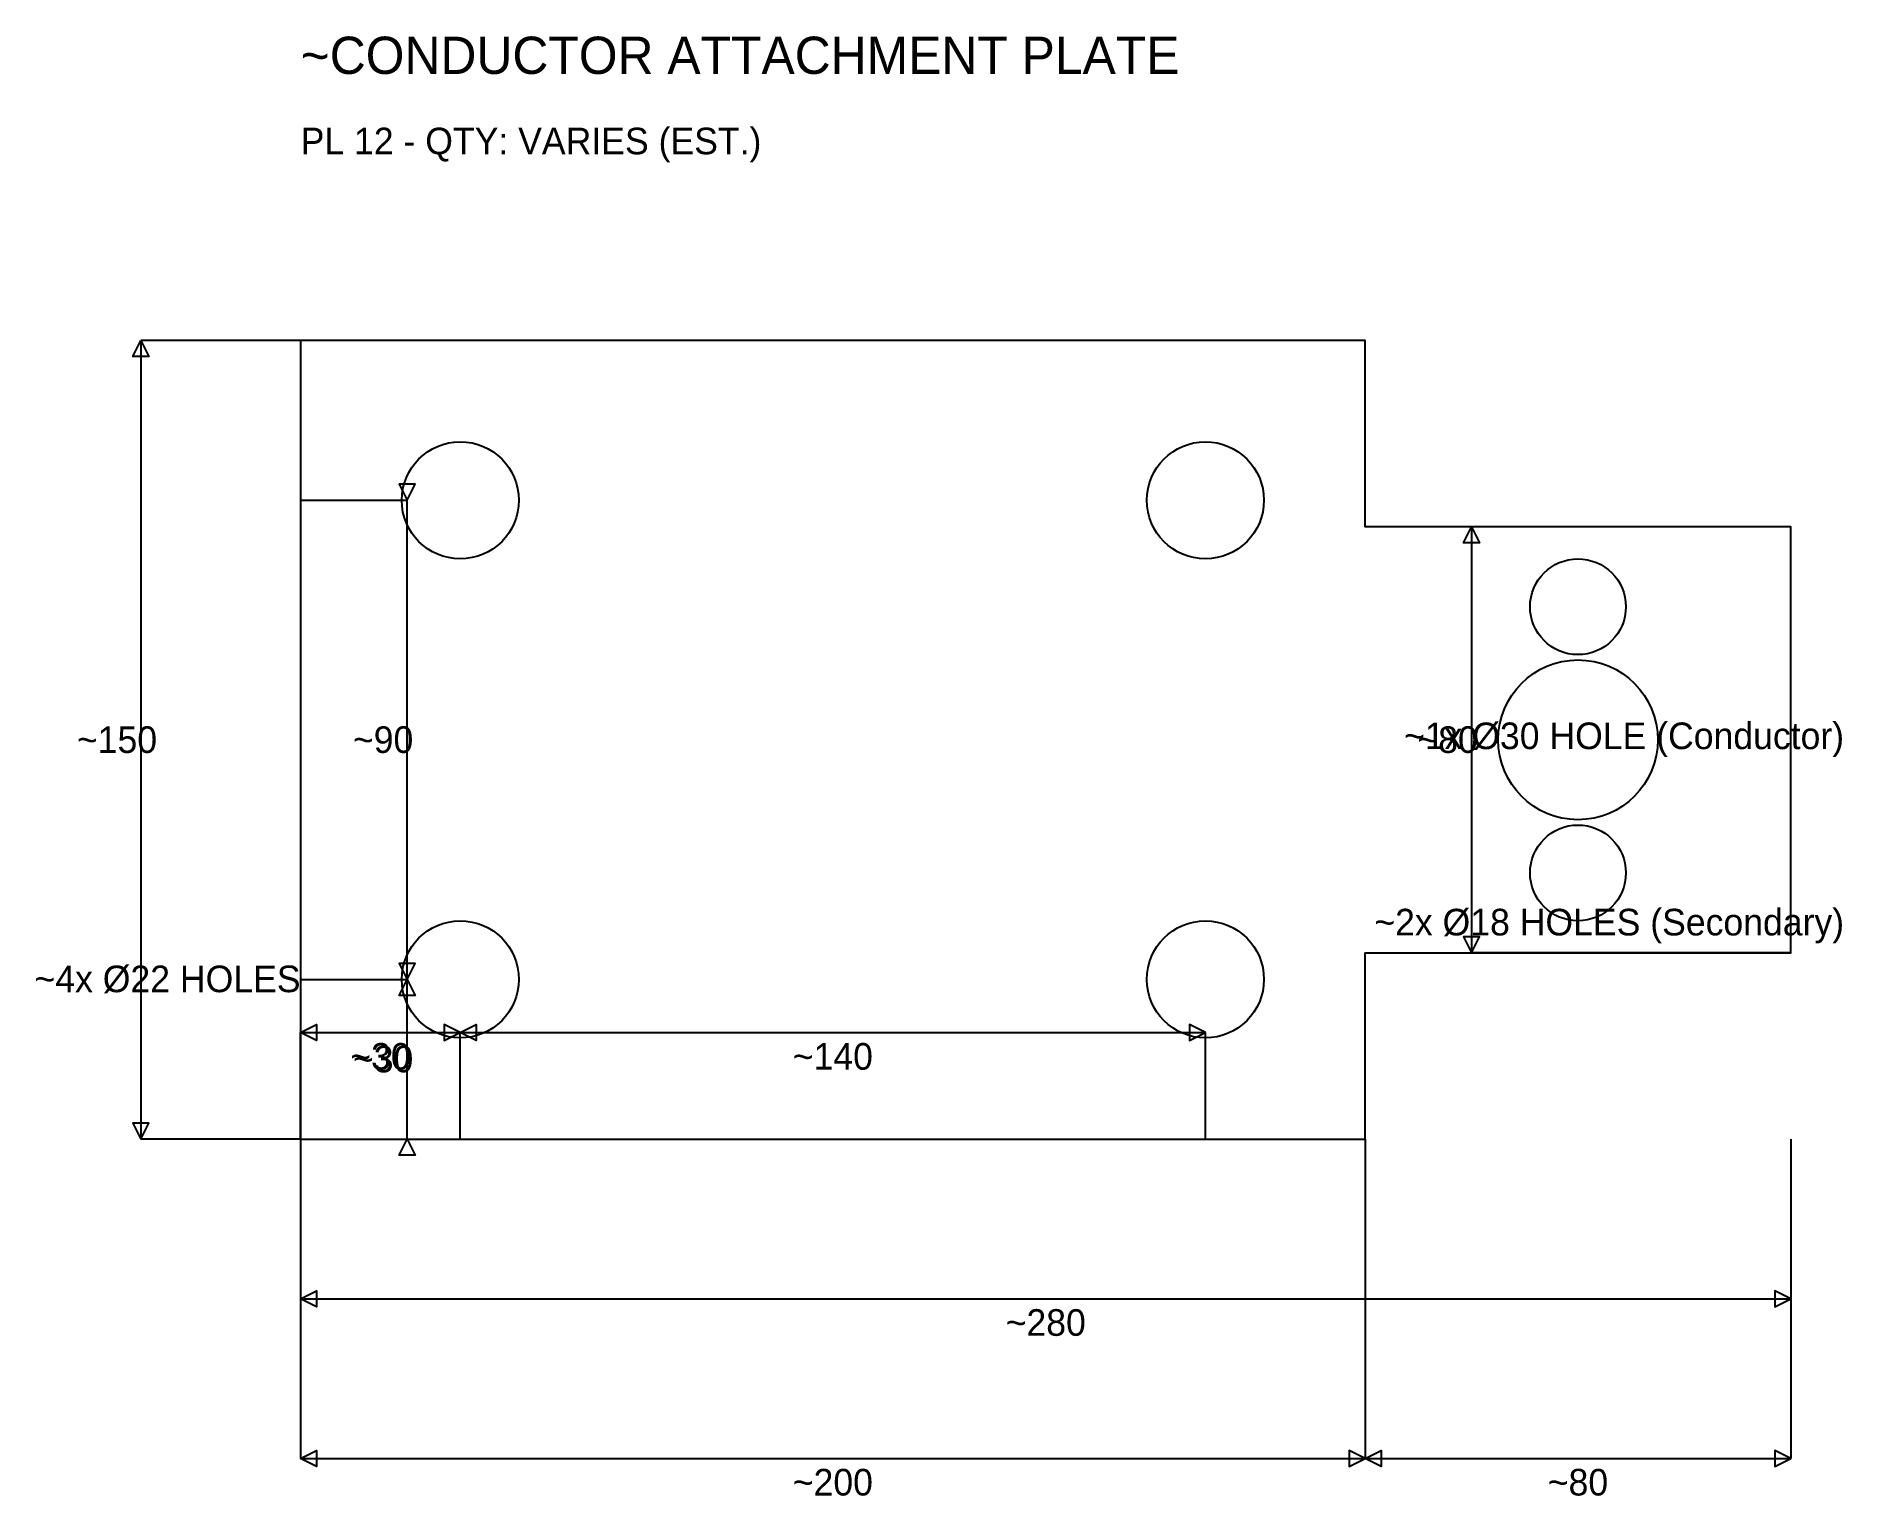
# Model space of a CAD drawing. Header units: millimetres. Extents: x -50 to 290, y -67 to 207.
import ezdxf

# ---------------------------------------------------------------- set-up
doc = ezdxf.new("R2010")
doc.units = ezdxf.units.MM
for name, color, linetype in [('ANNOTATION', 1, 'Continuous'), ('DIMENSION', 3, 'Continuous'), ('GEOMETRY', 7, 'Continuous')]:
    doc.layers.add(name, color=color, linetype=linetype)

msp = doc.modelspace()

# ---------------------------------------------------------------- linework, layer by layer
at = {"layer": 'DIMENSION'}
for p, q in [((0, 150), (-30, 150)), ((-30, 150), (-30, 0)), ((0, 120), (20, 120)), ((20, 30), (20, 120)), ((280, 115), (220, 115)), ((220, 115), (220, 35)), ((280, 35), (220, 35)), ((0, 30), (20, 30)), ((0, 30), (20, 30)), ((20, 0), (20, 30)), ((0, 0), (0, 20)), ((0, 20), (30, 20)), ((30, 0), (30, 20)), ((30, 0), (30, 20)), ((30, 20), (170, 20)), ((170, 0), (170, 20)), ((0, 0), (-30, 0)), ((0, 0), (0, -30)), ((0, 0), (0, -60)), ((0, 0), (20, 0)), ((200, 0), (200, -60)), ((200, 0), (200, -60)), ((280, 0), (280, -30)), ((280, 0), (280, -60)), ((0, -30), (280, -30)), ((0, -60), (200, -60)), ((200, -60), (280, -60))]:
    msp.add_line(p, q, dxfattribs=at)
for points in [[(-30, 150), (-28.5, 147), (-31.5, 147), (-30, 150)], [(20, 120), (21.5, 123), (18.5, 123), (20, 120)], [(220, 115), (221.5, 112), (218.5, 112), (220, 115)], [(220, 35), (221.5, 38), (218.5, 38), (220, 35)], [(20, 30), (21.5, 33), (18.5, 33), (20, 30)], [(20, 30), (21.5, 27), (18.5, 27), (20, 30)], [(0, 20), (3, 21.5), (3, 18.5), (0, 20)], [(30, 20), (27, 21.5), (27, 18.5), (30, 20)], [(30, 20), (33, 21.5), (33, 18.5), (30, 20)], [(170, 20), (167, 21.5), (167, 18.5), (170, 20)], [(-30, 0), (-28.5, 3), (-31.5, 3), (-30, 0)], [(20, 0), (21.5, -3), (18.5, -3), (20, 0)], [(0, -30), (3, -28.5), (3, -31.5), (0, -30)], [(280, -30), (277, -28.5), (277, -31.5), (280, -30)], [(0, -60), (3, -58.5), (3, -61.5), (0, -60)], [(200, -60), (197, -58.5), (197, -61.5), (200, -60)], [(200, -60), (203, -58.5), (203, -61.5), (200, -60)], [(280, -60), (277, -58.5), (277, -61.5), (280, -60)]]:
    msp.add_lwpolyline(points, close=True, dxfattribs=at)
at = {"layer": 'GEOMETRY'}
msp.add_lwpolyline([(0, 0), (200, 0), (200, 35), (280, 35), (280, 115), (200, 115), (200, 150), (0, 150)], close=True, dxfattribs=at)
for centre, radius in [((30, 120), 11), ((170, 120), 11), ((240, 100), 9), ((240, 75), 15), ((240, 50), 9), ((30, 30), 11), ((170, 30), 11)]:
    msp.add_circle(centre, radius, dxfattribs=at)

# ---------------------------------------------------------------- texts
at = {"layer": 'ANNOTATION'}
for s, insert, char_height, attachment_point in [('~CONDUCTOR ATTACHMENT PLATE', (0, 200), 7, 7), ('PL 12 - QTY: VARIES (EST.)', (0, 190), 5, 1), ('~1x Ø30 HOLE (Conductor)', (290, 75), 5, 6), ('~2x Ø18 HOLES (Secondary)', (290, 40), 5, 6), ('~4x Ø22 HOLES', (-50, 30), 5, 4)]:
    msp.add_mtext(s, dxfattribs=dict(at, insert=insert, char_height=char_height, attachment_point=attachment_point))
at = {"layer": 'DIMENSION', "char_height": 5, "attachment_point": 5}
for s, insert in [('~150', (-34.5, 75)), ('~90', (15.5, 75)), ('~80', (215.5, 75)), ('~30', (15, 15.5)), ('~30', (15.5, 15)), ('~140', (100, 15.5)), ('~280', (140, -34.5)), ('~200', (100, -64.5)), ('~80', (240, -64.5))]:
    msp.add_mtext(s, dxfattribs=dict(at, insert=insert))

doc.saveas('drawing.dxf')
